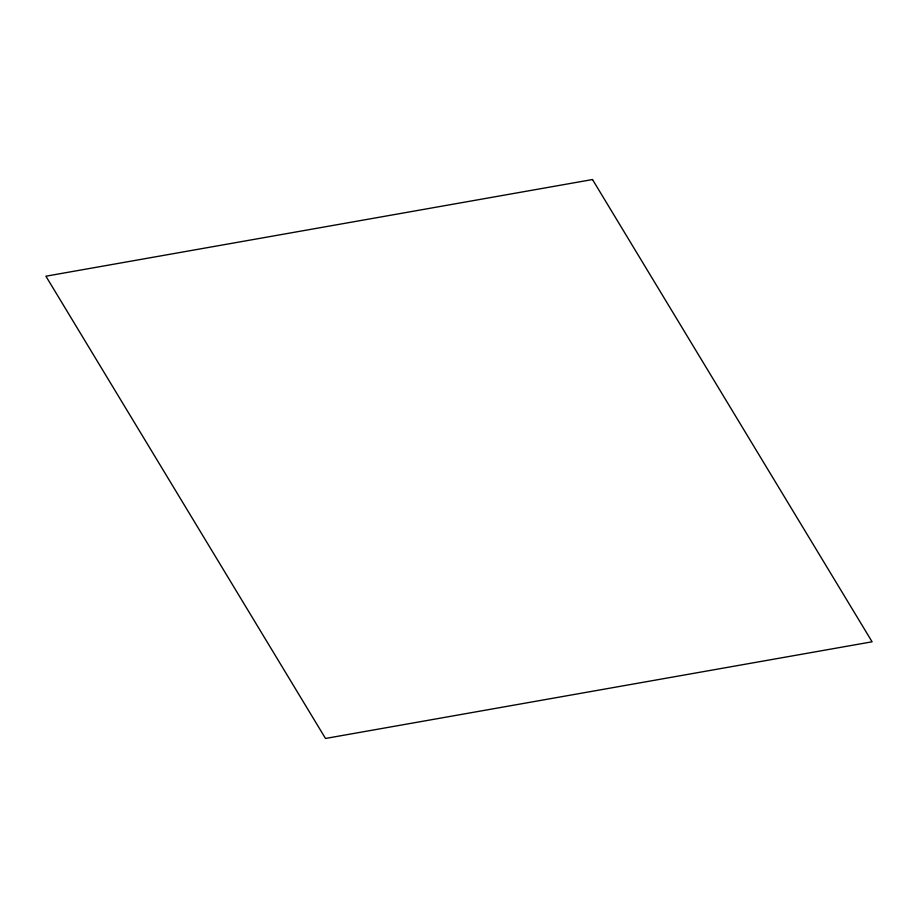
<?xml version="1.0" encoding="UTF-8"?>
<svg xmlns="http://www.w3.org/2000/svg" width="918" height="918" viewBox="0 0 918 918"><rect width="100%" height="100%" fill="white"/><g stroke="black" fill="none" stroke-linecap="round" stroke-linejoin="round"><path stroke-width="1.38" d="M592.5 179.538L45.9 276.203L325.5 738.462L872.1 641.797L592.5 179.538"/></g></svg>
